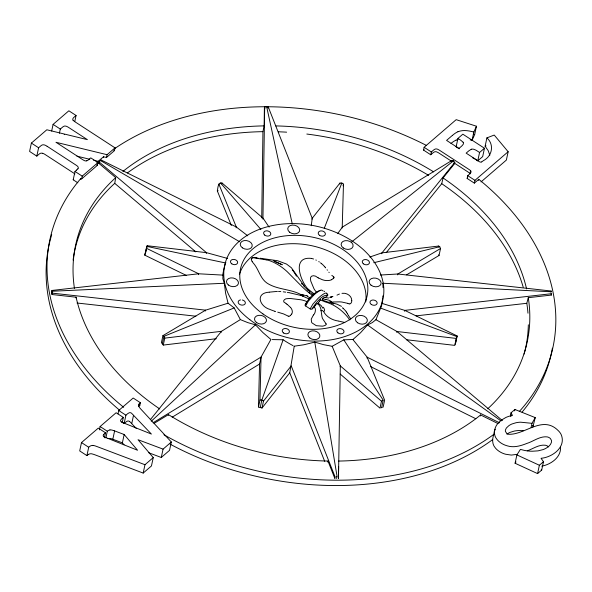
<?xml version="1.0" encoding="UTF-8"?>
<svg xmlns="http://www.w3.org/2000/svg" width="592" height="592" viewBox="0 0 592 592"><rect width="100%" height="100%" fill="white"/><g stroke="black" fill="none" stroke-linecap="round" stroke-linejoin="round"><path stroke-width="0.89" d="M319.969 290.472C313.656 292.707 308.832 298.486 305.465 304.125A2.523 0.844 -57 0 0 305.331 304.466A1.443 1.029 12.1 0 0 305.605 305.953L310.156 308.913L312.902 304.118L318.2 298.235A28.586 9.531 -57 0 1 321.19 295.66C322.514 294.772 326.717 291.109 327.258 294.172A1.45 1.029 12.1 0 1 327.524 295.66C323.106 293.388 315.077 303.955 312.287 308.565A2.523 0.844 -57 0 0 312.162 308.906C316.335 303.94 316.158 313.101 313.479 314.922M261.731 217.863L262.937 131.653L264.136 125.881L264.38 108.425L264.676 107.034L266.6 106.456L268.28 107.034L312.206 218.3L311.259 225.73M264.676 107.034L262.937 219.114M338.639 466.518L338.469 478.521L340.319 365.915L332.164 346.298L323.587 344.67L314.781 342.102L303.948 344.759L294.143 346.209M351.774 300.669C351.922 297.029 348.755 294.165 345.388 293.447M294.231 346.253L289.747 372.819L262.012 408.029L258.482 407.007L259.562 364.036L261.057 357.072L270.907 339.468L262.944 332.593L255.463 324.83L247.752 322.603L240.87 319.828M258.482 407.007L259.977 400.051L261.057 357.072L153.084 422.762M312.021 219.166L312.206 218.3L339.941 183.083L341.828 183.024L343.471 184.112L342.206 227.957M494.335 431.649A25.5 18.123 12.1 0 0 493.817 434.365C492.233 438.753 491.885 444.067 495.215 447.774A16.546 11.759 12.1 0 0 497.487 450.09A17.716 12.595 12.1 0 0 500.085 451.918A16.435 11.685 12.1 0 0 505.657 454.242L511.318 455.078L517.097 454.353M382.839 295.896L382.728 297.273M225.87 262.493L225.619 262.974A95.867 88.578 -9.1 0 0 222.955 273.63L222.851 278.765L224.338 283.265L225.619 293.314L228.053 303.208L234.188 307.936L240.359 319.584L221.452 331.313L150.309 419.743M332.164 346.298L343.789 339.845L352.987 339.49L360.58 332.697L367.543 324.956L372.272 322.618L375.942 319.702L380.626 308.092A95.867 35.113 20.6 0 0 381.899 303.97L382.639 298.19M103.437 157.479L103.541 156.776L106.486 157.494L114.434 150.642L115.026 147.859L75.887 122.396A30.148 21.43 12.1 0 1 74.422 121.404L73.275 120.442A2.153 1.532 12.1 0 1 73.127 120.272M75.976 297.909L76.094 297.206L52.029 294.535L51.822 290.472L198.683 273.785L222.703 275.095M80.704 179.524L80.882 178.451L81.615 178.925L97.377 165.338L97.976 162.556L90.761 157.864L88.918 159.455A14.571 10.353 12.1 0 1 87.845 160.284L86.928 160.75A2.59 1.843 12.1 0 1 86.698 160.824M73.097 260.11A230.636 163.94 12.1 0 1 114.73 183.342L115.721 177.607L98.879 163.377L99.175 161.986L100.388 160.469L101.365 160.099L236.275 226.973L247.737 235.816M168.335 415.295L168.461 414.622A230.924 164.139 12.1 0 0 327.968 461.05L334.865 478.514L335.161 477.122L291.242 365.863L263.499 401.073L262.012 408.029M59.415 133.244L60.31 129.071L62.19 127.45A16.435 11.685 12.1 0 1 63.129 126.71L64.151 126.155A1.857 1.325 12.1 0 1 64.358 126.096A3.145 2.235 12.1 0 1 66.304 126.259L67.473 126.769A29.237 20.779 12.1 0 1 69.39 127.953L87.357 139.631L46.827 129.781L31.391 143.086L29.6 151.434L36.808 156.125L38.872 154.349A8.71 6.194 12.1 0 1 40.234 153.387L40.582 153.276A2.139 1.517 12.1 0 1 40.892 153.195A3.101 2.205 12.1 0 1 42.646 153.321M36.808 156.125L38.598 147.778L40.663 146.002A9.679 6.882 12.1 0 1 41.803 145.166L42.372 144.929A2.139 1.517 12.1 0 1 42.58 144.87A3.101 2.205 12.1 0 1 44.437 144.973L44.999 145.144A10.456 7.437 12.1 0 1 47.131 146.32M51.667 131.061L53.095 124.379L68.857 110.793L76.072 115.484L74.821 121.33M77.818 182.802L73.208 179.805L74.999 171.451L76.649 170.03M51.77 293.203L51.933 290.716M52.029 294.535L52.192 291.242L224.338 283.265M81.615 178.925L82.207 176.142L97.976 162.556M101.217 160.795L101.365 160.099M106.486 157.494L107.085 154.704L115.026 147.859M104.429 437.799L105.502 432.789L98.294 428.097L81.496 442.572L79.705 450.926L86.913 455.611A13.313 9.457 12.1 0 1 88.645 454.308M86.913 455.611L88.704 447.263A14.667 10.427 12.1 0 1 90.147 446.139L90.879 445.769A3.915 2.782 12.1 0 1 91.146 445.672A4.218 2.997 12.1 0 1 93.159 445.421M99.382 429.881L100.1 426.536L116.121 412.735L123.336 417.419L122.255 422.429M186.547 275.539L144.774 255.152L147.171 245.724L206.467 252.658L227.654 258.475M144.774 255.152L146.838 246.39L225.619 262.974M105.879 437.91L107.307 431.228A8.961 6.371 12.1 0 1 108.721 430.347L109.076 430.214A4.27 3.034 12.1 0 1 109.957 429.977M145.958 251.378L145.536 253.073M146.239 250.076L146.52 248.773M146.705 247.9L147.171 245.724M117.993 413.845L118.703 410.508L133.178 398.031L140.385 402.723L139.793 405.505A16.628 11.818 12.1 0 0 138.861 406.386M124.054 444.821L122.374 442.853L112.82 439.257L114.611 430.909L124.165 434.506L137.566 450.253L105.768 437.547A18.426 13.098 12.1 0 1 104.414 436.977L104.103 436.815M122.322 422.37L124.128 423.546L125.918 415.192L127.302 414A15.496 11.019 12.1 0 1 127.953 413.482L129.33 412.735A1.828 1.295 12.1 0 1 131.187 412.979A1.436 1.021 12.1 0 1 131.409 413.142L131.683 413.386A21.852 15.533 12.1 0 1 132.356 414.06L151.389 434.054L123.647 422.969A24.102 17.131 12.1 0 1 122.159 422.325L121.515 421.985M122.374 442.853L124.165 434.506M136.197 428.342L131.735 423.65L133.526 415.303M228.053 303.208L205.609 310.164L162.918 335.649L161.431 342.605L163.281 345.077L216.302 338.713M162.349 343.841L163.962 336.315L234.188 307.936M163.281 345.077L164.768 338.121L163.962 336.315L162.918 335.649M88.667 454.323L89.355 454.02A4.218 2.997 12.1 0 1 91.501 453.783A2.982 2.116 12.1 0 1 91.804 453.842L93.573 454.338A35.098 24.945 12.1 0 1 95.497 455.026L143.183 473.067L144.973 464.72L153.247 457.594L138.032 439.715L163.066 449.128L171.332 442.002L141.31 409.62A40.463 28.764 12.1 0 1 139.823 407.925L138.979 406.734A4.04 2.871 12.1 0 1 138.854 406.489A4.47 3.175 12.1 0 1 138.646 404.884A3.212 2.287 12.1 0 1 138.765 404.58L139.127 403.996M153.247 457.594L151.456 465.941L143.183 473.067M198.498 274.651L198.683 273.785L146.261 248.196M231.361 225.5L217.331 190.935C217.997 188.286 217.678 182.107 221.956 182.958L263.122 218.248L269.101 227.121M148.762 452.769L161.276 457.475L163.066 449.128M206.282 253.524L206.467 252.658L99.175 161.986M221.771 183.831L221.956 182.958M171.332 442.002L169.541 450.349L161.276 457.475M205.424 311.029L205.609 310.164L52.325 293.144M236.09 227.839L236.275 226.973L218.825 183.979M268.058 108.077L268.28 107.034M221.26 332.186L221.452 331.313L164.768 338.121M260.243 407.518L261.856 399.992L283.131 339.778A95.867 71.166 48.4 0 0 292.885 345.558L293.055 345.647M339.756 183.957L339.941 183.083M343.094 185.851L343.471 184.112M340.134 366.781L340.319 365.915L381.485 401.198L379.997 408.162L340.222 374.07M381.81 253.716L381.995 252.851L454.782 162.371L453.45 160.854L451.874 160.476L342.391 227.084L337.692 233.574M314.781 342.102L337.092 476.56L336.559 478.521M366.981 358.056L367.166 357.191L352.913 339.556M451.874 160.476L451.689 161.35L439.678 153.55A26.988 19.181 12.1 0 0 438.191 152.625L436.778 151.929A2.139 1.517 12.1 0 0 436.526 151.848A2.745 1.954 12.1 0 0 434.868 151.781A2.065 1.465 12.1 0 0 434.543 151.878L433.766 152.285A16.887 12.003 12.1 0 0 432.463 153.291L430.739 154.764L423.524 150.072L424.124 147.29L456.18 119.665L476.449 126.229L474.666 134.576L472.039 140.378L471.41 140.208M397.646 274.866L397.831 274L440.522 248.514L439.723 246.709L438.672 246.043L381.995 252.851L369.852 257.024M430.739 154.764L431.331 151.981L433.048 150.501A19.181 13.631 12.1 0 1 434.062 149.702L435.142 149.095A2.065 1.465 12.1 0 1 435.357 149.029A2.745 1.954 12.1 0 1 437.007 149.036A2.139 1.517 12.1 0 1 437.37 149.147L438.369 149.613A23.591 16.768 12.1 0 1 440.27 150.768L468.568 169.171A34.965 24.857 12.1 0 1 469.693 169.948L470.618 170.711L470.026 173.493A2.908 2.065 12.1 0 1 470.233 173.804M396.788 332.371L396.973 331.505L375.942 319.702M343.789 339.845L383.179 400.125L381.662 407.622M383.128 407.141L384.622 400.185L367.166 357.191L499.559 422.814M404.573 311.251L404.758 310.378L551.626 293.684L551.322 295.075L528.271 297.695A230.924 164.139 12.1 0 1 487.749 408.761M459.266 148.821A29.844 21.208 12.1 0 0 458.067 148.015L456.143 146.757L457.927 138.41L462.84 134.177L484.471 148.244L482.68 156.599L477.774 160.824L476.812 160.203M386.28 252.621L441.728 183.698L443.06 177.963L454.486 163.762L454.782 162.371M438.487 246.908L438.672 246.043M406.615 274.821L439.035 255.47L440.522 248.514M472.039 140.378L473.829 132.031L476.449 126.229M519.295 411.507A257.224 182.832 12.1 0 0 478.773 179.317L474.347 183.128L467.132 178.436L467.732 175.654L468.701 174.825A29.948 21.29 12.1 0 0 470.092 173.53L470.84 172.561A2.99 2.124 12.1 0 0 470.603 170.622M477.774 160.824L479.564 152.477L484.471 148.244M474.347 183.128L474.947 180.345L508.151 151.73L494.231 135.057L486.913 137.877L485.122 146.224L488.267 150.768L489.806 155.282M455.692 342.923L457.179 335.967L404.758 310.378L381.958 303.378M508.151 151.73L506.36 160.077L481.03 181.914M510.874 416.442L510.408 415.636L511.007 412.846L514.914 409.479L535.242 417.619L532.844 427.039M514.618 410.87L514.914 409.479M550.871 292.145L551.115 291.012L397.831 274L380.404 275.036M535.242 417.619L531.993 423.324L520.56 422.192A22.452 15.962 12.1 0 0 515.928 422.762L511.984 423.976A19.728 14.023 12.1 0 0 508.713 425.796L506.338 428.046L505.42 430.044A7.726 5.491 12.1 0 0 505.442 431.479L506.878 433.559A4.869 3.463 12.1 0 0 508.35 434.262C524.971 435.231 542.42 414.726 558.16 430.554A16.924 12.025 12.1 0 1 561.105 434.439C566.611 446.975 552.299 457.379 541.044 458.289L543.486 461.708L541.695 470.063L537.588 473.6L515.092 463.262L516.883 454.915L520.412 449.395L524.327 450.386A29.963 21.297 12.1 0 0 532.171 451.23L538.002 450.867L543.123 449.594A21.334 15.163 12.1 0 0 547.319 447.404C550.101 445.724 553.372 441.558 550.405 438.568A4.655 3.308 12.1 0 0 549.539 437.865L548.984 437.54A5.128 3.641 12.1 0 0 547.149 436.889C539.83 436.023 533.414 441.425 526.813 443.445C520.731 445.865 513.937 447.907 507.448 445.887A16.435 11.685 12.1 0 1 501.875 443.571A17.716 12.595 12.1 0 1 499.278 441.743A16.546 11.759 12.1 0 1 497.006 439.427C492.773 434.632 494.15 427.143 498.42 422.858A33.67 23.932 12.1 0 1 501.572 420.017L505.82 417.501A27.387 19.469 12.1 0 1 510.711 415.813L512.487 415.436L511.007 412.846M531.098 427.498L531.993 423.324M537.588 473.6L539.379 465.253L543.486 461.708M309.49 291.049L309.335 291.035A2.412 1.717 12.1 0 1 309.113 290.894M327.731 462.056L327.968 461.05M478.514 180.39L478.773 179.317M527.975 313.198A230.636 163.94 12.1 0 0 526.806 303.296L528.271 297.695M480.334 415.976L480.6 414.955L498.094 423.628M456.817 336.744L457.179 335.967M305.605 305.953L308.351 301.158L313.649 295.275A28.586 9.531 -57 0 1 316.639 292.7C318.119 291.849 321.456 288.482 322.721 290.842M455.152 344.389L456.876 336.589L380.626 308.092M324.29 228.275L341.828 183.024M251.733 258.378L251.556 258.726A3.115 2.213 12.1 0 0 251.43 259.044M333.799 277.966L333.777 278.003A2.59 1.843 12.1 0 1 333.57 278.292A4.988 3.545 12.1 0 1 333.185 278.632M322.795 298.916L322.181 299.767M322.832 298.849L324.912 299.271M322.847 298.819L324.187 297.391M319.377 301.321L319.569 300.995A1.732 0.577 -57 0 1 320.191 300.085M319.347 301.38L319.258 301.543A2.99 0.999 -57 0 1 318.637 302.468L318.54 302.586M291.516 314.086L291.22 314.552A10.686 7.6 12.1 0 1 290.465 315.447M515.092 463.262L515.972 461.886M313.405 315.04L311.237 319.14L311.57 322.181A5.876 4.174 12.1 0 0 312.102 322.966L316.298 325.689L322.307 326.162A9.08 6.453 12.1 0 0 324.364 325.696L324.446 325.659A6.564 4.662 12.1 0 0 325.311 325.26A3.352 2.383 12.1 0 0 325.741 324.941L326.074 324.638M77.915 168.764L78.159 168.372A2.294 1.628 12.1 0 0 78.255 168.128A2.982 2.124 12.1 0 0 77.959 166.818A3.093 2.198 12.1 0 0 77.848 166.618L77.685 166.419A8.281 5.89 12.1 0 0 75.991 165.094L47.145 146.305M318.067 303.2L317.741 303.592M103.452 434.735L103.652 434.498A21.667 15.399 12.1 0 1 104.37 433.795L105.502 432.789M151.241 421.245L255.463 324.83M96.829 162.393L103.541 156.776M98.879 163.377L99.426 162.904M76.072 115.484L74.311 117.001A11.958 8.503 12.1 0 0 73.179 118.148L72.823 118.888A2.871 2.042 12.1 0 0 73.105 120.28M73.208 179.805L73.726 179.354M423.524 150.072L424.087 149.591M123.336 417.419L121.989 418.581A16.28 11.566 12.1 0 0 121.219 419.299L120.524 420.468A2.375 1.687 12.1 0 0 121.486 422.007M452.414 135.376L446.575 140.4L458.941 148.444L460.842 146.801A33.781 24.013 12.1 0 0 462.204 145.543L463.21 144.278A3.456 2.457 12.1 0 0 463.358 143.915A3.485 2.472 12.1 0 0 463.107 142.25M124.128 423.546L125.423 422.422A15.2 10.804 12.1 0 1 126.599 421.511L127.546 421.082A1.887 1.347 12.1 0 1 127.887 421.008A1.813 1.288 12.1 0 1 129.5 421.393M456.143 146.757L456.758 146.224M305.331 304.466L306.671 303.311M327.531 295.66L325.311 297.569L328.76 298.05M467.132 178.436L467.68 177.97M350.309 303.755L350.627 303.489A3.352 2.383 12.1 0 0 350.967 303.156A6.564 4.662 12.1 0 0 351.396 302.423L351.426 302.357A9.08 6.453 12.1 0 0 351.766 300.773M510.408 415.636L511.14 414.999M351.722 241.869L453.45 160.854M382.861 400.325L382.336 400.666M382.121 400.799L381.588 401.132M154.09 423.361L168.461 414.622M172.191 417.19L259.562 364.036M324.69 297.421L324.771 297.376A2.013 0.673 -57 0 1 325.393 297.406M336.996 295.134L337.743 294.772M481.533 161.949L482.162 161.586A20.394 14.497 12.1 0 0 483.294 160.684C492.226 156.355 494.512 144.552 486.913 137.877M331.557 279.609L332.075 279.35A10.686 7.6 12.1 0 0 333.155 278.662M338.35 294.49L339.445 294.032M527.257 450.815C533.074 448.84 538.868 444.385 545.358 445.236A5.128 3.641 12.1 0 1 547.193 445.887L547.748 446.213A4.655 3.308 12.1 0 1 548.614 446.916M457.927 131.772C462.988 129.641 468.701 130.691 473.829 132.031M456.136 140.119L458.001 139.46M252.436 257.853L252.451 257.838A11.255 6.971 49.2 0 1 253.672 257.809L266.896 259.969M252.673 257.749L252.725 257.727A3.115 2.213 12.1 0 1 253.102 257.601M252.133 257.971L252.281 257.875A1.968 1.221 49.2 0 0 251.903 258.09M485.122 146.224L486.039 145.876M332.859 296.429L330.166 297.31M471.247 149.288L468.953 150.753A51.075 36.304 12.1 0 0 467.865 151.656L466.148 153.136L478.04 160.869A20.084 14.275 12.1 0 0 479.616 161.823L480.216 162.075A1.687 1.199 12.1 0 0 481.355 162.001M217.331 190.935L218.115 190.676M382.151 407.459L381.759 407.592M381.47 407.681L381.078 407.814M332.741 296.481L329.848 297.31M107.463 438.502L110.793 438.576A8.754 6.223 12.1 0 1 111.762 438.901L112.399 439.131A5.276 3.752 12.1 0 0 112.82 439.264M330.447 297.487L331.779 297.117M336.73 476.671L336.249 476.812M373.759 262.722L439.723 246.709M541.761 466.185C550.841 464.439 561.046 457.49 560.58 447.263M269.123 292.189C254.93 293.033 259.599 306.575 269.922 309.401A22.962 16.324 12.1 0 0 271.469 310.082L274.829 311.288M269.301 292.152L277.389 291.397M341.984 293.321L344.81 293.329M416.08 315.876L526.806 303.296M301.195 294.616L302.305 294.661M332.615 301.994L339.275 301.853A20.742 14.748 12.1 0 1 341.887 302.038L347.467 303.289M331.846 302.016L329.677 300.418L326.281 299.53M283.131 339.778L272.246 339.571M259.977 400.051L261.856 399.992L263.499 401.073M264.38 108.425L264.942 108.425M278.529 291.427L280.8 291.567M382.75 283.242L551.5 291.782L551.115 291.012M523.506 430.68L518.77 430.547A22.452 15.962 12.1 0 0 514.137 431.109L510.193 432.323A19.728 14.023 12.1 0 0 506.922 434.143M77.012 303.008L195.893 316.209M406.43 339.741L454.782 345.388L456.269 338.432L396.973 331.505L502.416 420.609M283.265 291.819L285.721 292.159M260.162 258.23L277.641 260.746L286.491 264.047L291.375 267.754L304.614 286.402M287.379 292.418L289.259 292.737M289.725 292.825L301.417 295.586L309.29 299.019M338.831 321.123L344.788 322.485M325.8 299.441L325.267 299.337M338.417 321.042C332.327 320.22 326.362 316.89 323.447 311.325M311.37 258.401C291.138 256.114 300.669 281.688 308.484 289.629M333.015 303.837L333.688 303.985M303.008 294.786L306.279 295.874M256.351 257.779L256.817 257.883A23.939 17.02 12.1 0 1 258.378 258.312L258.6 258.378M311.747 258.482L313.59 259.022M332.734 302.986L337.085 304.199L341.473 306.367M470.174 139.904L470.788 140.052M107.085 154.704L55.988 142.287L81.925 159.152A26.374 18.752 12.1 0 0 83.805 160.306L84.76 160.758A1.776 1.258 12.1 0 0 85.085 160.861A2.642 1.88 12.1 0 0 86.691 160.809M76.916 156.155L89.792 159.285M93.573 160.21L98.879 161.498M328.168 302.061L329.478 302.394M300.84 295.415L301.224 295.526M349.176 303.866L349.206 303.874A2.294 1.635 12.1 0 0 349.746 303.97M327.539 301.898L322.559 300.181M277.744 312.154L283.664 313.96L287.675 315.869A6.86 4.877 12.1 0 0 288.149 316.091M349.058 303.837L347.571 303.326M302.608 295.956L302.867 296.03A7.481 5.321 12.1 0 0 303.245 296.133A1.68 1.191 12.1 0 0 303.489 296.178L303.437 296.015M275.509 311.503L274.999 311.34M473.393 134.162L474.666 134.576M324.882 301.794C335.109 304.584 343.715 311.348 349.783 319.932M113.553 430.547L114.189 430.776A5.276 3.752 12.1 0 0 114.611 430.909M144.973 464.72L97.288 446.679A28.875 20.528 12.1 0 0 94.594 445.732L93.595 445.495A2.982 2.116 12.1 0 0 93.159 445.436M472.682 157.849L474.51 158.745A19.699 14.001 12.1 0 1 475.576 159.403L476.678 160.114M532.356 425.53L533.451 425.966M274.636 261.412L282.295 264.772L273.622 260.857M516.883 454.915L539.379 465.253M307.307 296.34L310.563 298.102M315.854 259.977L316.357 260.221M370.651 366.611L475.842 418.759M318.392 277.959L322.477 279.764A10.049 7.141 12.1 0 0 331.616 279.764M302.453 295.452L303.274 295.911M317.904 277.692L318.296 277.907M302.394 295.423L301.469 294.883A3.434 2.442 12.1 0 0 301.025 294.631C290.243 288.785 276.945 289.784 266.74 282.902C259.881 277.959 258.689 268.857 253.102 262.855A23.939 17.02 12.1 0 1 252.31 261.76L252.111 261.427M317.675 277.567C314.345 274.377 309.66 275.583 310.526 279.15A20.424 14.519 12.1 0 0 310.859 281.311L313.923 288.644A20.121 14.304 12.1 0 0 316.52 292.167M100.388 160.469L239.642 241.751M318.748 261.597L319.354 261.997M457.927 138.41L459.858 139.66A33.922 24.117 12.1 0 1 460.783 140.282L462.907 142.028A2.79 1.983 12.1 0 1 463.085 142.258M479.564 152.477L477.367 151.049A16.894 12.01 12.1 0 0 475.568 149.991L473.711 149.265A3.633 2.583 12.1 0 0 471.225 149.258M453.96 162.837L467.969 171.954A29.178 20.742 12.1 0 1 469.426 172.975L470.026 173.493M424.124 147.29L431.331 151.981M467.732 175.654L474.947 180.345M113.723 150.183L114.434 150.642M323.757 291.02L324.616 291.575M326.407 293.617L327.258 294.172M53.095 124.379L60.31 129.071M96.681 164.887L97.377 165.338M31.391 143.086L38.598 147.778M74.999 171.451L82.207 176.142M138.891 404.921L139.793 405.505M118.703 410.508L125.918 415.192M100.1 426.536L107.307 431.228M81.496 442.572L88.704 447.263M453.761 163.288L454.486 163.762M307.603 289.658L310.452 292.278M308.106 289.155L314.211 293.928M307.677 289.821L307.485 289.695A3.434 2.442 12.1 0 1 307.093 289.399L303.422 285.64M318.163 303.067L321.315 305.768L322.788 308.158M342.428 307.751L342.96 308.143M367.543 324.956L501.084 420.964M312.339 295.438L306.256 290.583A79.609 49.306 49.2 0 1 301.868 286.491L287.275 271.765A39.102 24.213 49.2 0 0 266.866 259.844M320.524 262.833L320.938 263.151M285.677 303.237L286.683 303.999M287.394 304.54L286.817 304.103M313.501 294.883L311.207 292.973M285.337 302.978C281.688 301.728 284.412 298.213 287.949 298.605A20.424 14.519 12.1 0 1 290.857 298.553L300.98 299.796A20.121 14.304 12.1 0 1 306.908 301.602M343.064 308.225L345.824 311.066M287.475 304.606L290.435 307.381M321.219 263.373L321.626 263.706M331.823 275.354L333.311 276.538A6.86 4.877 12.1 0 1 333.673 276.856M129.618 421.497L130.136 421.97A27.743 19.721 12.1 0 1 130.573 422.407L131.735 423.65M114.73 183.342L195.811 251.866M321.759 263.817L322.285 264.276A22.962 16.324 12.1 0 1 323.395 265.327L324.675 266.711M292.204 269.848L293.033 270.825M220.513 182.898L260.887 229.415M324.727 266.763L325.171 267.295M302.401 284.478L301.417 283.302M325.319 267.473L325.652 267.887M329.182 272.594L328.856 272.172M308.513 289.666L309.268 290.665M293.343 271.225L294.749 273.26M438.576 254.849L439.035 255.47M325.977 323.72L322.596 318.659A20.742 14.748 12.1 0 1 321.989 316.75L321.308 312.287M327.065 269.752L327.42 270.233M541.236 469.419L541.695 470.063M350.738 318.918L348.348 315.418M326.029 323.794L326.051 323.824A2.294 1.635 12.1 0 1 326.251 324.216M346.024 311.355L346.586 312.236M295.001 273.674L296.126 275.546M296.252 275.754L296.496 276.175M346.646 312.339L347.252 313.427M348.229 315.218L347.356 313.627M289.747 372.819L324.66 461.257M266.6 106.456L292.226 223.783M551.108 293.906L551.322 295.075M321.153 311.066L321.212 311.518M321.197 310.43A1.539 1.095 12.1 0 0 321.16 310.978C321.071 307.759 318.6 302.778 316.35 303.94A2.168 0.725 -57 0 0 316.135 304.303L316.084 304.399A2.272 0.755 -57 0 1 315.403 305.45M382.846 283.435L383.039 287.586M552.388 348.155A256.943 182.632 12.1 0 1 522.07 412.113M492.655 439.597A256.943 182.632 12.1 0 1 170.096 444.148M119.85 410.411A256.943 182.632 12.1 0 1 51.711 234.684M324.638 297.495A2.272 0.755 -57 0 1 324.172 297.45M324.867 301.691A76.819 47.545 49.2 0 1 320.339 299.878M320.494 299.826A1.732 0.577 -57 0 1 320.657 299.767M323.276 307.226A5.269 3.53 -80 0 1 324.571 311.163M321.219 310.319A1.643 1.169 12.1 0 1 323.247 311.34M309.764 293.299A26.721 13.586 25.7 0 1 308.987 292.529M307.936 290.228A7.866 2.864 60 0 1 308.343 290.598M312.154 308.906A1.443 1.029 12.1 0 1 310.156 308.913M253.073 257.513A6.268 4.455 12.1 0 1 256.321 257.853M252.207 261.398A6.268 4.455 12.1 0 1 251.304 259.037M330.817 302.149A1.539 1.095 12.1 0 1 331.527 302.046M331.875 303.459A1.643 1.169 12.1 0 1 330.662 302.179M314.345 306.922A2.013 0.673 -57 0 1 315.262 305.576M329.7 301.765A5.269 3.522 -0.1 0 1 332.652 303.015M302.312 294.816A7.866 6.024 29.4 0 1 303.008 294.942M306.53 295.401A26.721 24.731 -5.8 0 1 307.566 295.889M480.6 414.955A230.924 164.139 12.1 0 1 338.713 461.064M159.788 408.983A230.924 164.139 12.1 0 1 76.094 297.206M74.437 288.341A230.924 164.139 12.1 0 1 115.721 177.607M122.914 171.443A230.924 164.139 12.1 0 1 264.136 125.881M275.791 125.911A230.924 164.139 12.1 0 1 433.677 171.88M443.06 177.963A230.924 164.139 12.1 0 1 526.569 288.918M528.33 324.808A230.636 163.94 12.1 0 1 524.098 354.083M127.428 172.923A230.636 163.94 12.1 0 1 262.937 131.653M278.351 131.787A230.636 163.94 12.1 0 1 286.617 132.171M306.826 134.044A230.636 163.94 12.1 0 1 428.689 175.387M441.728 183.698A230.636 163.94 12.1 0 1 523.202 287.157M239.368 274.584A64.743 46.021 12.1 0 1 311.843 245.732A64.743 46.021 12.1 0 1 365.73 301.942M333.733 276.923A2.176 1.547 12.1 0 1 334.08 277.345M333.821 277.914A1.702 1.214 12.1 0 1 333.969 277.715M290.502 307.359A10.049 7.141 12.1 0 1 291.708 314.16M290.428 315.477A4.988 3.545 12.1 0 1 290.036 315.81A2.59 1.843 12.1 0 1 289.68 316.01L289.636 316.024A1.702 1.214 12.1 0 0 289.325 316.187M288.889 316.328A2.176 1.547 12.1 0 1 288.252 316.121M493.817 434.365A257.224 182.832 12.1 0 1 163.925 434.75M123.676 407.303A257.224 182.832 12.1 0 1 80.882 178.451M114.441 148.74A257.224 182.832 12.1 0 1 426.381 145.403M494.268 431.635A29.237 20.787 12.1 0 1 495.312 429.178M139.113 403.988A14.926 10.612 12.1 0 1 140.4 402.73M109.934 429.881A5.58 3.966 12.1 0 1 113.501 430.613M104.066 436.844A2.139 1.517 12.1 0 1 103.504 434.765M42.646 153.306A3.197 2.272 12.1 0 1 42.92 153.387L43.519 153.617A11.529 8.192 12.1 0 1 45.347 154.66L74.215 173.426A7.008 4.98 12.1 0 1 74.895 173.915M77.929 168.772A15.126 10.752 12.1 0 1 76.634 170.022M64.239 134.525A3.145 2.235 12.1 0 1 64.513 134.613M451 143.456A30.384 21.601 12.1 0 1 456.092 140.082M452.458 135.405A30.384 21.601 12.1 0 1 457.882 131.735M242.298 299.966A3.641 2.59 12.1 0 1 244.91 304.096A3.641 2.59 12.1 0 1 239.027 303.918A3.641 2.59 12.1 0 1 240.53 299.915M249.817 319.68A80.926 57.52 12.1 0 0 381.981 302.949A80.926 57.52 12.1 0 0 279.631 224.39A80.926 57.52 12.1 0 0 249.817 319.68M262.974 313.945A64.743 46.021 12.1 0 0 366.944 296.659A64.743 46.021 12.1 0 0 281.511 236.415A64.743 46.021 12.1 0 0 262.974 313.945M343.301 247.974A6.068 4.314 12.1 0 0 353.047 246.353A6.068 4.314 12.1 0 0 345.04 240.7A6.068 4.314 12.1 0 0 343.301 247.974M264.683 235.068A3.641 2.59 12.1 0 0 270.699 234.476A3.641 2.59 12.1 0 0 266.245 230.843A3.641 2.59 12.1 0 0 264.683 235.068M283.538 332.948A3.641 2.59 12.1 0 0 289.37 331.949A3.641 2.59 12.1 0 0 284.545 328.575A3.641 2.59 12.1 0 0 283.538 332.948M337.884 332.822A3.641 2.59 12.1 0 0 343.9 332.23A3.641 2.59 12.1 0 0 339.445 328.597A3.641 2.59 12.1 0 0 337.884 332.822M363.333 263.788A3.641 2.59 12.1 0 0 369.341 263.196A3.641 2.59 12.1 0 0 364.894 259.555A3.641 2.59 12.1 0 0 363.333 263.788M242.424 247.863A6.068 4.314 12.1 0 0 252.17 246.242A6.068 4.314 12.1 0 0 244.163 240.596A6.068 4.314 12.1 0 0 242.424 247.863M228.342 284.996A6.068 4.314 12.1 0 0 238.317 283.894A6.068 4.314 12.1 0 0 230.784 277.9A6.068 4.314 12.1 0 0 228.342 284.996M256.662 322.633A6.068 4.314 12.1 0 0 266.415 321.012A6.068 4.314 12.1 0 0 258.401 315.366A6.068 4.314 12.1 0 0 256.662 322.633M309.742 337.943A6.068 4.314 12.1 0 0 319.717 336.841A6.068 4.314 12.1 0 0 312.184 330.854A6.068 4.314 12.1 0 0 309.742 337.943M357.538 322.744A6.068 4.314 12.1 0 0 367.284 321.123A6.068 4.314 12.1 0 0 359.277 315.477A6.068 4.314 12.1 0 0 357.538 322.744M370.999 285.152A6.068 4.314 12.1 0 0 380.974 284.042A6.068 4.314 12.1 0 0 373.441 278.055A6.068 4.314 12.1 0 0 370.999 285.152M289.599 232.197A6.068 4.314 12.1 0 0 299.574 231.095A6.068 4.314 12.1 0 0 292.041 225.108A6.068 4.314 12.1 0 0 289.599 232.197M231.775 263.825A3.641 2.59 12.1 0 0 237.614 262.826A3.641 2.59 12.1 0 0 232.782 259.459A3.641 2.59 12.1 0 0 231.775 263.825M371.28 304.436A3.641 2.59 12.1 0 0 377.119 303.437A3.641 2.59 12.1 0 0 372.294 300.063A3.641 2.59 12.1 0 0 371.28 304.436M319.525 235.313A3.641 2.59 12.1 0 0 325.356 234.314A3.641 2.59 12.1 0 0 320.531 230.939A3.641 2.59 12.1 0 0 319.525 235.313"/></g></svg>
